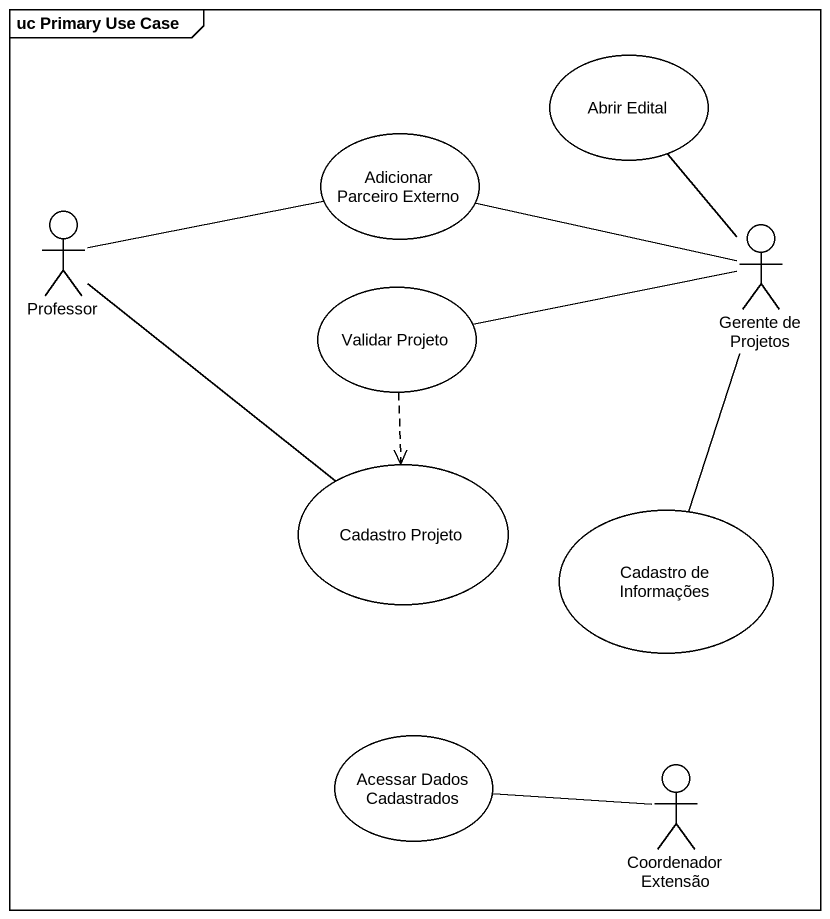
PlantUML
@startuml
mainframe uc Primary Use Case
usecase "Abrir Edital" as Abrir_Edital
usecase "Adicionar Parceiro Externo" as Adicionar_Parceiro_Externo
actor Professor
actor "Gerente de Projetos" as Gerente_de_Projetos
usecase "Validar Projeto" as Validar_Projeto
usecase "Cadastro Projeto" as Cadastro_Projeto
usecase "Cadastro de Informações" as Cadastro_de_Informações
usecase "Acessar Dados Cadastrados" as Acessar_Dados_Cadastrados
actor "Coordenador Extensão" as Coordenador_Extensão
Professor -right- Adicionar_Parceiro_Externo
Professor -- Cadastro_Projeto
Gerente_de_Projetos -up- Abrir_Edital
Gerente_de_Projetos -left- Adicionar_Parceiro_Externo
Gerente_de_Projetos -left- Validar_Projeto
Gerente_de_Projetos -- Cadastro_de_Informações
Validar_Projeto ..> Cadastro_Projeto
Coordenador_Extensão -left- Acessar_Dados_Cadastrados
@enduml
